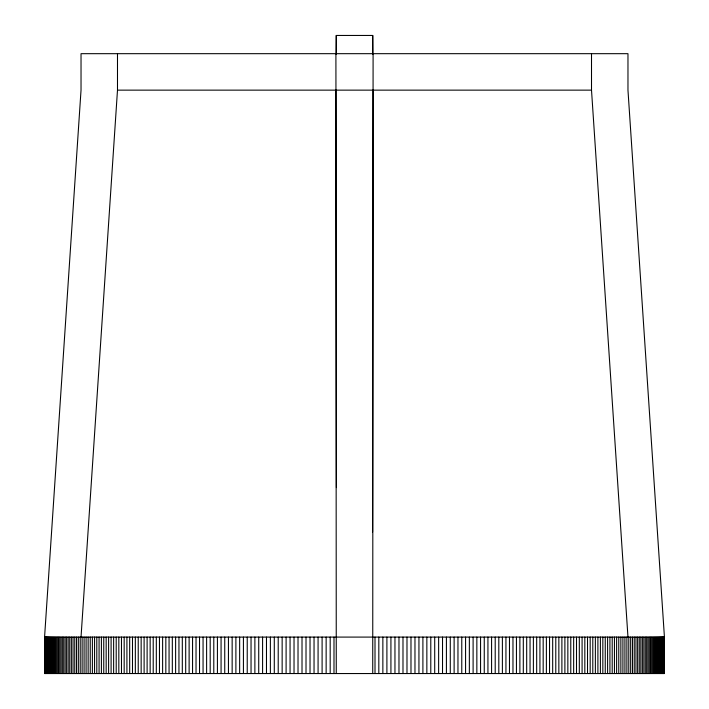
<?xml version="1.0" encoding="UTF-8"?>
<svg xmlns="http://www.w3.org/2000/svg" width="709" height="709" viewBox="0 0 709 709"><rect width="100%" height="100%" fill="white"/><g stroke="black" fill="none" stroke-linecap="round" stroke-linejoin="round"><path stroke-width="1.06" d="M373.094 53.68L372.73 673.55M372.579 531.936L373.094 90.14M336.146 53.68L336.27 35.45L372.73 35.45L372.854 53.68M44.587 673.55L44.57 637.09L81.03 90.14L81.03 53.68L627.97 53.68L627.97 90.14L664.43 637.09L664.413 673.55L664.2 637.09M81.03 637.09L117.49 90.14L117.49 53.68M117.49 90.14L591.51 90.14L627.97 637.09M44.57 637.09L664.43 637.09M44.57 673.55L664.43 673.55M335.906 53.68L336.421 487.615M335.906 90.14L336.27 673.55M664.014 637.09L664.014 673.55M663.775 637.09L663.775 673.55M663.482 637.09L663.482 673.55M663.137 637.09L663.137 673.55M662.738 637.09L662.738 673.55M662.286 637.09L662.286 673.55M661.781 637.09L661.781 673.55M661.231 637.09L661.231 673.55M660.62 637.09L660.62 673.55M659.955 637.09L659.955 673.55M659.246 637.09L659.246 673.55M658.484 637.09L658.484 673.55M657.66 637.09L657.66 673.55M656.791 637.09L656.791 673.55M655.869 637.09L655.869 673.55M654.894 637.09L654.894 673.55M653.875 637.09L653.875 673.55M652.803 637.09L652.803 673.55M651.668 637.09L651.668 673.55M650.49 637.09L650.49 673.55M649.267 637.09L649.267 673.55M647.991 637.09L647.991 673.55M646.661 637.09L646.661 673.55M645.279 637.09L645.279 673.55M643.852 637.09L643.852 673.55M642.372 637.09L642.372 673.55M640.839 637.09L640.839 673.55M639.27 637.09L639.27 673.55M637.639 637.09L637.639 673.55M635.964 637.09L635.964 673.55M634.245 637.09L634.245 673.55M632.472 637.09L632.472 673.55M630.655 637.09L630.655 673.55M628.786 637.09L628.786 673.55M626.88 637.09L626.88 673.55M624.921 637.09L624.921 673.55M622.91 637.09L622.91 673.55M620.862 637.09L620.862 673.55M618.762 637.09L618.762 673.55M616.617 637.09L616.617 673.55M614.437 637.09L614.437 673.55M612.204 637.09L612.204 673.55M609.926 637.09L609.926 673.55M607.604 637.09L607.604 673.55M605.247 637.09L605.247 673.55M602.836 637.09L602.836 673.55M600.39 637.09L600.39 673.55M597.9 637.09L597.9 673.55M595.365 637.09L595.365 673.55M592.795 637.09L592.795 673.55M591.51 53.68L591.51 90.14M590.18 637.09L590.18 673.55M587.522 637.09L587.522 673.55M584.828 637.09L584.828 673.55M582.089 637.09L582.089 673.55M579.315 637.09L579.315 673.55M576.506 637.09L576.506 673.55M573.661 637.09L573.661 673.55M570.772 637.09L570.772 673.55M567.847 637.09L567.847 673.55M564.887 637.09L564.887 673.55M561.891 637.09L561.891 673.55M558.852 637.09L558.852 673.55M555.785 637.09L555.785 673.55M552.683 637.09L552.683 673.55M549.546 637.09L549.546 673.55M546.382 637.09L546.382 673.55M543.174 637.09L543.174 673.55M539.939 637.09L539.939 673.55M536.678 637.09L536.678 673.55M533.381 637.09L533.381 673.55M530.048 637.09L530.048 673.55M526.69 637.09L526.69 673.55M523.304 637.09L523.304 673.55M519.883 637.09L519.883 673.55M516.444 637.09L516.444 673.55M512.97 637.09L512.97 673.55M509.47 637.09L509.47 673.55M505.942 637.09L505.942 673.55M502.389 637.09L502.389 673.55M498.808 637.09L498.808 673.55M495.21 637.09L495.21 673.55M491.585 637.09L491.585 673.55M487.934 637.09L487.934 673.55M484.256 637.09L484.256 673.55M480.56 637.09L480.56 673.55M476.847 637.09L476.847 673.55M473.107 637.09L473.107 673.55M469.349 637.09L469.349 673.55M465.574 637.09L465.574 673.55M461.772 637.09L461.772 673.55M457.961 637.09L457.961 673.55M454.123 637.09L454.123 673.55M450.277 637.09L450.277 673.55M446.413 637.09L446.413 673.55M442.522 637.09L442.522 673.55M438.632 637.09L438.632 673.55M434.714 637.09L434.714 673.55M430.788 637.09L430.788 673.55M426.853 637.09L426.853 673.55M422.901 637.09L422.901 673.55M418.939 637.09L418.939 673.55M414.969 637.09L414.969 673.55M410.981 637.09L410.981 673.55M406.984 637.09L406.984 673.55M402.987 637.09L402.987 673.55M398.972 637.09L398.972 673.55M394.957 637.09L394.957 673.55M390.925 637.09L390.925 673.55M386.901 637.09L386.901 673.55M382.86 637.09L382.86 673.55M378.819 637.09L378.819 673.55M375.008 637.09L375.008 673.55M372.73 35.45L372.73 54.044M336.27 35.45L336.27 54.044M333.992 637.09L333.992 673.55M330.181 637.09L330.181 673.55M326.14 637.09L326.14 673.55M322.099 637.09L322.099 673.55M318.075 637.09L318.075 673.55M314.043 637.09L314.043 673.55M310.028 637.09L310.028 673.55M306.013 637.09L306.013 673.55M302.016 637.09L302.016 673.55M298.019 637.09L298.019 673.55M294.031 637.09L294.031 673.55M290.061 637.09L290.061 673.55M286.099 637.09L286.099 673.55M282.147 637.09L282.147 673.55M278.212 637.09L278.212 673.55M274.286 637.09L274.286 673.55M270.368 637.09L270.368 673.55M266.478 637.09L266.478 673.55M262.587 637.09L262.587 673.55M258.723 637.09L258.723 673.55M254.877 637.09L254.877 673.55M251.039 637.09L251.039 673.55M247.228 637.09L247.228 673.55M243.426 637.09L243.426 673.55M239.651 637.09L239.651 673.55M235.893 637.09L235.893 673.55M232.153 637.09L232.153 673.55M228.44 637.09L228.44 673.55M224.744 637.09L224.744 673.55M221.066 637.09L221.066 673.55M217.415 637.09L217.415 673.55M213.79 637.09L213.79 673.55M210.192 637.09L210.192 673.55M206.611 637.09L206.611 673.55M203.058 637.09L203.058 673.55M199.53 637.09L199.53 673.55M196.03 637.09L196.03 673.55M192.556 637.09L192.556 673.55M189.117 637.09L189.117 673.55M185.696 637.09L185.696 673.55M182.31 637.09L182.31 673.55M178.952 637.09L178.952 673.55M175.619 637.09L175.619 673.55M172.322 637.09L172.322 673.55M169.061 637.09L169.061 673.55M165.826 637.09L165.826 673.55M162.618 637.09L162.618 673.55M159.454 637.09L159.454 673.55M156.317 637.09L156.317 673.55M153.215 637.09L153.215 673.55M150.148 637.09L150.148 673.55M147.109 637.09L147.109 673.55M144.113 637.09L144.113 673.55M141.153 637.09L141.153 673.55M138.228 637.09L138.228 673.55M135.339 637.09L135.339 673.55M132.494 637.09L132.494 673.55M129.685 637.09L129.685 673.55M126.911 637.09L126.911 673.55M124.172 637.09L124.172 673.55M121.478 637.09L121.478 673.55M118.82 637.09L118.82 673.55M116.205 637.09L116.205 673.55M113.635 637.09L113.635 673.55M111.1 637.09L111.1 673.55M108.61 637.09L108.61 673.55M106.164 637.09L106.164 673.55M103.753 637.09L103.753 673.55M101.396 637.09L101.396 673.55M99.074 637.09L99.074 673.55M96.796 637.09L96.796 673.55M94.563 637.09L94.563 673.55M92.383 637.09L92.383 673.55M90.238 637.09L90.238 673.55M88.138 637.09L88.138 673.55M86.09 637.09L86.09 673.55M84.079 637.09L84.079 673.55M82.12 637.09L82.12 673.55M80.214 637.09L80.214 673.55M78.344 637.09L78.344 673.55M76.528 637.09L76.528 673.55M74.755 637.09L74.755 673.55M73.036 637.09L73.036 673.55M71.361 637.09L71.361 673.55M69.73 637.09L69.73 673.55M68.161 637.09L68.161 673.55M66.628 637.09L66.628 673.55M65.148 637.09L65.148 673.55M63.721 637.09L63.721 673.55M62.339 637.09L62.339 673.55M61.009 637.09L61.009 673.55M59.733 637.09L59.733 673.55M58.51 637.09L58.51 673.55M57.332 637.09L57.332 673.55M56.197 637.09L56.197 673.55M55.125 637.09L55.125 673.55M54.106 637.09L54.106 673.55M53.131 637.09L53.131 673.55M52.209 637.09L52.209 673.55M51.34 637.09L51.34 673.55M50.516 637.09L50.516 673.55M49.754 637.09L49.754 673.55M49.045 637.09L49.045 673.55M48.38 637.09L48.38 673.55M47.769 637.09L47.769 673.55M47.219 637.09L47.219 673.55M46.714 637.09L46.714 673.55M46.262 637.09L46.262 673.55M45.863 637.09L45.863 673.55M45.518 637.09L45.518 673.55M45.225 637.09L45.225 673.55M44.986 637.09L44.986 673.55M44.8 637.09L44.8 673.55"/></g></svg>
